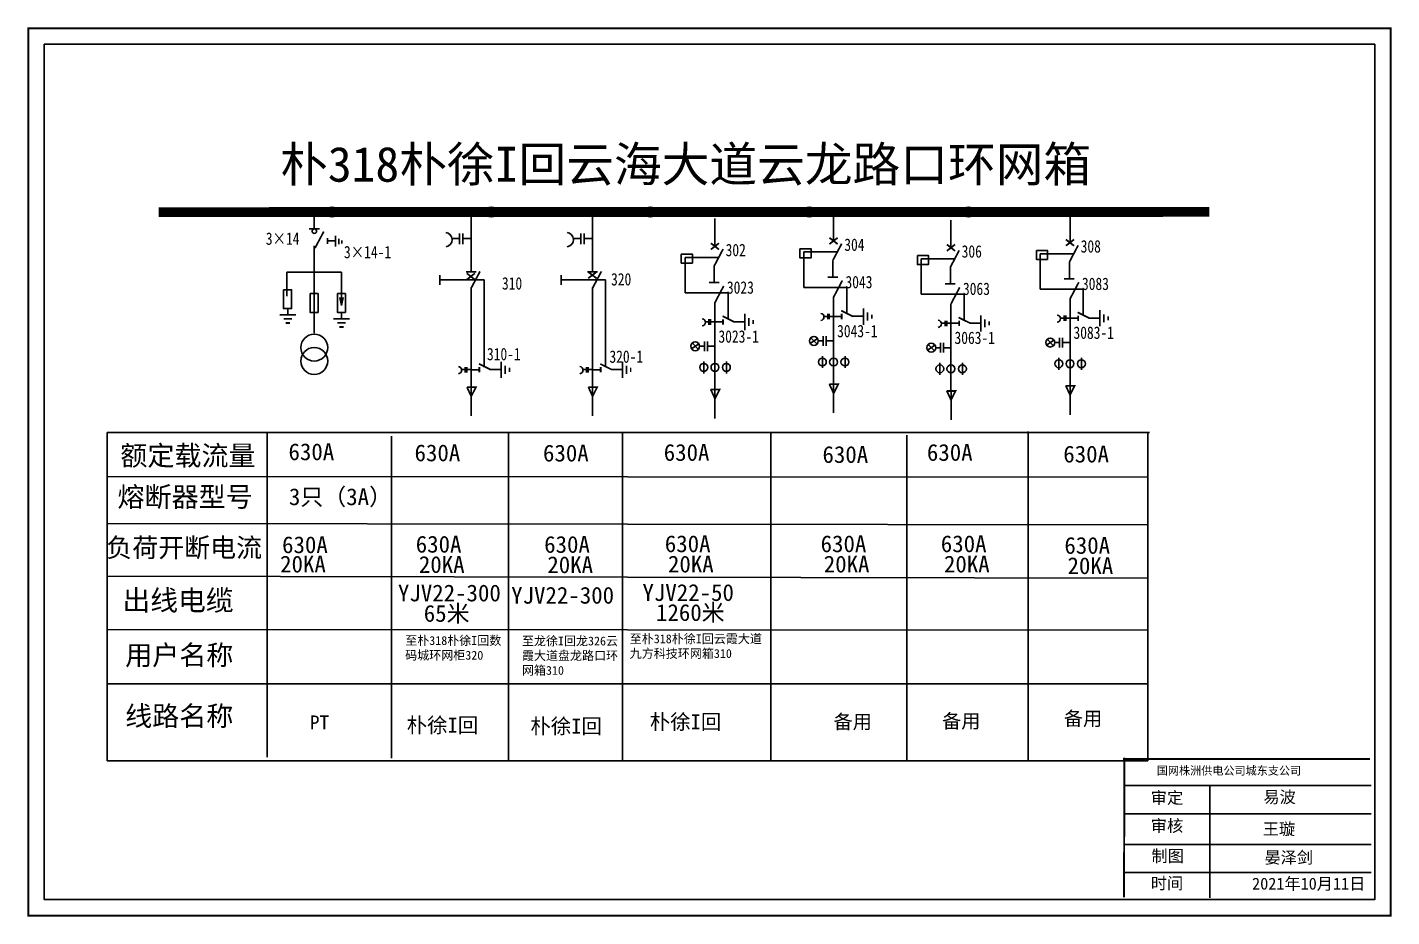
# Model space of a CAD drawing. Extents: x -188 to 201, y -159 to 98.
# Drawn here: x -188.3 to -62.6, y -153.8 to -72 of the extents above; entities that cross this region are included whole.
import ezdxf

# ---------------------------------------------------------------- set-up
doc = ezdxf.new("R2010")
doc.units = 0
doc.header["$LTSCALE"] = 0.774411
doc.linetypes.add('ACAD_ISO02W100', pattern=[15, 12, -3])
doc.linetypes.add('CENTER', pattern=[50.8, 31.75, -6.35, 6.35, -6.35])
doc.layers.get('0').update_dxf_attribs({"linetype": 'CONTINUOUS'})
doc.layers.add('1', color=7, linetype='CONTINUOUS')
doc.layers.add('2', color=7, linetype='CONTINUOUS')
doc.styles.add('HZ', font='simkai_0.ttf')
doc.styles.get("Standard").update_dxf_attribs({"font": '', "height": 2.5})
doc.styles.add('STYLE1', font='txt.shx', dxfattribs={"height": 2.6})
doc.styles.add('字体', font='', dxfattribs={"height": 2.5})
doc.styles.add('道路名', font='simhei.ttf', dxfattribs={"width": 0.8})
doc.styles.get('Standard').set_extended_font_data('SimSun')
doc.styles.get('字体').set_extended_font_data('SimSun')

msp = doc.modelspace()

# ---------------------------------------------------------------- linework, layer by layer
at = {"color": 7}
for p, q in [((-161.86, -88.95), (-161.86, -90.48)), ((-114.04, -89.08), (-114.04, -91.62)), ((-147.41, -89.36), (-147.41, -94.45)), ((-136.23, -89.36), (-136.23, -94.45)), ((-124.96, -89.57), (-124.96, -92.12)), ((-103.23, -89.7), (-103.23, -92.24)), ((-92.26, -89.23), (-92.26, -91.78)), ((-161.87, -94.51), (-164.39, -94.51)), ((-164.39, -94.51), (-164.39, -96.7)), ((-147.41, -95.92), (-147.41, -99.12)), ((-136.23, -95.92), (-136.23, -99.12)), ((-124.96, -97.3), (-124.96, -105.26)), ((-114.04, -96.81), (-114.04, -104.76)), ((-103.23, -97.43), (-103.23, -105.39)), ((-92.26, -96.96), (-92.26, -104.92)), ((-147.41, -99.12), (-147.41, -102.32)), ((-136.23, -99.12), (-136.23, -102.32)), ((-124.96, -99.08), (-124.22, -99.08)), ((-123.24, -99.06), (-122.22, -99.06)), ((-114.04, -98.58), (-113.29, -98.58)), ((-112.31, -98.56), (-111.3, -98.56)), ((-103.23, -99.2), (-102.48, -99.2)), ((-101.5, -99.18), (-100.48, -99.18)), ((-92.26, -98.74), (-91.52, -98.74)), ((-90.54, -98.72), (-89.52, -98.72)), ((-147.41, -102.32), (-147.41, -105.04)), ((-136.23, -102.32), (-136.23, -105.04)), ((-147.41, -103.48), (-146.66, -103.48)), ((-145.69, -103.46), (-144.67, -103.46)), ((-136.23, -103.48), (-135.49, -103.48)), ((-134.51, -103.46), (-133.49, -103.46))]:
    msp.add_line(p, q, dxfattribs=at)
at = {"color": 7, "linetype": 'CENTER'}
for p, q in [((-147.41, -105.06), (-147.41, -107.74)), ((-136.23, -105.06), (-136.23, -107.74)), ((-124.96, -105.25), (-124.96, -107.96)), ((-114.03, -104.76), (-114.03, -107.46)), ((-103.22, -105.38), (-103.22, -108.08)), ((-92.26, -104.91), (-92.26, -107.62))]:
    msp.add_line(p, q, dxfattribs=at)
at = {"color": 7, "linetype": 'Continuous'}
for p, q in [((-180.93, -109.27), (-84.93, -109.27)), ((-180.93, -139.48), (-180.93, -109.27)), ((-166.21, -109.28), (-166.21, -139.14)), ((-143.97, -109.33), (-143.97, -139.48)), ((-119.81, -109.33), (-119.81, -139.48)), ((-96.12, -109.18), (-96.12, -139.39)), ((-85.09, -109.27), (-85.09, -139.48)), ((-154.75, -109.59), (-154.75, -139.25)), ((-133.49, -109.33), (-133.49, -139.48)), ((-107.3, -109.5), (-107.3, -139.48)), ((-180.93, -113.31), (-85.09, -113.37)), ((-180.93, -117.65), (-85.09, -117.75)), ((-180.93, -122.49), (-85.09, -122.67)), ((-180.93, -127.41), (-85.09, -127.47)), ((-180.93, -132.4), (-85.09, -132.39)), ((-85.09, -139.48), (-180.93, -139.48))]:
    msp.add_line(p, q, dxfattribs=at)
at = {"color": 0, "linetype": 'Continuous'}
for p, q in [((-87.26, -141.77), (-64.51, -141.77)), ((-79.37, -141.86), (-79.37, -152.11)), ((-87.26, -144.36), (-64.51, -144.36)), ((-87.26, -147.19), (-64.51, -147.19)), ((-87.26, -149.78), (-64.51, -149.78))]:
    msp.add_line(p, q, dxfattribs=at)
at = {"color": 0, "linetype": 'Continuous', "const_width": 0.182}
msp.add_lwpolyline([(-188.2, -72.05), (-62.72, -72.05), (-62.72, -153.75), (-188.2, -153.75)], close=True, dxfattribs=at)
at = {"color": 0, "linetype": 'Continuous'}
msp.add_lwpolyline([(-186.73, -73.52), (-64.2, -73.52), (-64.2, -152.27), (-186.73, -152.27)], close=True, dxfattribs=at)
at = {"color": 7}
for points, format in [([(-176.21, -88.97, 0.907, 0.907, 0), (-79.42, -88.95, 0.907, 0.907, 0)], "xyseb"), ([(-162.34, -90.5, 0.162, 0.162, 0), (-161.38, -90.5, 0.162, 0.162, 0)], "xyseb"), ([(-161.8, -92.29, 0.162, 0.162, 0), (-160.99, -90.76, 0.162, 0.162, 0)], "xyseb"), ([(-149.76, -90.85, -0.877934), (-149.73, -92.16)], "xyb"), ([(-138.58, -90.85, -0.877934), (-138.56, -92.16)], "xyb"), ([(-113.66, -91.33, 0.162, 0.162, 0), (-114.42, -91.91, 0.162, 0.162, 0)], "xyseb"), ([(-114.42, -91.33, 0.162, 0.162, 0), (-113.66, -91.91, 0.162, 0.162, 0)], "xyseb"), ([(-91.89, -91.49, 0.162, 0.162, 0), (-92.64, -92.07, 0.162, 0.162, 0)], "xyseb"), ([(-92.64, -91.49, 0.162, 0.162, 0), (-91.89, -92.07, 0.162, 0.162, 0)], "xyseb"), ([(-124.59, -91.83, 0.162, 0.162, 0), (-125.34, -92.41, 0.162, 0.162, 0)], "xyseb"), ([(-125.34, -91.83, 0.162, 0.162, 0), (-124.59, -92.41, 0.162, 0.162, 0)], "xyseb"), ([(-125.02, -93.91, 0.162, 0.162, 0), (-124.21, -92.37, 0.162, 0.162, 0)], "xyseb"), ([(-114.1, -93.41, 0.162, 0.162, 0), (-113.29, -91.88, 0.162, 0.162, 0)], "xyseb"), ([(-102.85, -91.95, 0.162, 0.162, 0), (-103.6, -92.54, 0.162, 0.162, 0)], "xyseb"), ([(-103.6, -91.95, 0.162, 0.162, 0), (-102.85, -92.54, 0.162, 0.162, 0)], "xyseb"), ([(-103.28, -94.04, 0.162, 0.162, 0), (-102.47, -92.5, 0.162, 0.162, 0)], "xyseb"), ([(-92.32, -93.57, 0.162, 0.162, 0), (-91.51, -92.03, 0.162, 0.162, 0)], "xyseb"), ([(-147.89, -94.47, 0.162, 0.162, 0), (-146.93, -94.47, 0.162, 0.162, 0)], "xyseb"), ([(-147.07, -94.6, 0.162, 0.162, 0), (-147.82, -95.19, 0.162, 0.162, 0)], "xyseb"), ([(-147.82, -94.6, 0.162, 0.162, 0), (-147.07, -95.19, 0.162, 0.162, 0)], "xyseb"), ([(-147.41, -95.96, 0.162, 0.162, 0), (-146.6, -94.43, 0.162, 0.162, 0)], "xyseb"), ([(-136.71, -94.47, 0.162, 0.162, 0), (-135.76, -94.47, 0.162, 0.162, 0)], "xyseb"), ([(-135.87, -94.48, 0.162, 0.162, 0), (-136.63, -95.06, 0.162, 0.162, 0)], "xyseb"), ([(-136.63, -94.48, 0.162, 0.162, 0), (-135.87, -95.06, 0.162, 0.162, 0)], "xyseb"), ([(-136.23, -95.96, 0.162, 0.162, 0), (-135.42, -94.43, 0.162, 0.162, 0)], "xyseb"), ([(-125.5, -95.45, 0.162, 0.162, 0), (-124.55, -95.45, 0.162, 0.162, 0)], "xyseb"), ([(-114.57, -94.95, 0.162, 0.162, 0), (-113.62, -94.95, 0.162, 0.162, 0)], "xyseb"), ([(-114.04, -96.81, 0.162, 0.162, 0), (-113.23, -95.27, 0.162, 0.162, 0)], "xyseb"), ([(-103.76, -95.58, 0.162, 0.162, 0), (-102.81, -95.58, 0.162, 0.162, 0)], "xyseb"), ([(-92.8, -95.11, 0.162, 0.162, 0), (-91.85, -95.11, 0.162, 0.162, 0)], "xyseb"), ([(-92.26, -96.96, 0.162, 0.162, 0), (-91.45, -95.43, 0.162, 0.162, 0)], "xyseb"), ([(-124.96, -97.3, 0.162, 0.162, 0), (-124.16, -95.77, 0.162, 0.162, 0)], "xyseb"), ([(-103.23, -97.43, 0.162, 0.162, 0), (-102.42, -95.9, 0.162, 0.162, 0)], "xyseb"), ([(-113.33, -98.04, 0.162, 0.162, 0), (-112.25, -98.58, 0.162, 0.162, 0)], "xyseb"), ([(-126.14, -98.79, -0.877934), (-126.13, -99.45)], "xyb"), ([(-124.26, -98.54, 0.162, 0.162, 0), (-123.18, -99.08, 0.162, 0.162, 0)], "xyseb"), ([(-124.22, -98.83, 0.162, 0.162, 0), (-124.22, -99.33, 0.162, 0.162, 0)], "xyseb"), ([(-115.21, -98.3, -0.877934), (-115.2, -98.95)], "xyb"), ([(-113.29, -98.33, 0.162, 0.162, 0), (-113.29, -98.83, 0.162, 0.162, 0)], "xyseb"), ([(-104.4, -98.92, -0.877934), (-104.39, -99.58)], "xyb"), ([(-102.52, -98.67, 0.162, 0.162, 0), (-101.44, -99.2, 0.162, 0.162, 0)], "xyseb"), ([(-102.48, -98.96, 0.162, 0.162, 0), (-102.48, -99.45, 0.162, 0.162, 0)], "xyseb"), ([(-93.44, -98.45, -0.877934), (-93.43, -99.11)], "xyb"), ([(-91.56, -98.2, 0.162, 0.162, 0), (-90.48, -98.74, 0.162, 0.162, 0)], "xyseb"), ([(-91.52, -98.49, 0.162, 0.162, 0), (-91.52, -98.99, 0.162, 0.162, 0)], "xyseb"), ([(-146.7, -102.94, 0.162, 0.162, 0), (-145.62, -103.48, 0.162, 0.162, 0)], "xyseb"), ([(-135.53, -102.94, 0.162, 0.162, 0), (-134.45, -103.48, 0.162, 0.162, 0)], "xyseb"), ([(-148.59, -103.19, -0.877934), (-148.57, -103.85)], "xyb"), ([(-146.66, -103.23, 0.162, 0.162, 0), (-146.66, -103.73, 0.162, 0.162, 0)], "xyseb"), ([(-137.41, -103.19, -0.877934), (-137.4, -103.85)], "xyb"), ([(-135.49, -103.23, 0.162, 0.162, 0), (-135.49, -103.73, 0.162, 0.162, 0)], "xyseb"), ([(-147.81, -105.09, 0.162, 0.162, 0), (-146.98, -105.09, 0.162, 0.162, 0), (-147.41, -105.93, 0.162, 0.162, 0), (-147.8, -105.08, 0.162, 0.162, 0)], "xyseb"), ([(-136.63, -105.09, 0.162, 0.162, 0), (-135.81, -105.09, 0.162, 0.162, 0), (-136.23, -105.93, 0.162, 0.162, 0), (-136.62, -105.08, 0.162, 0.162, 0)], "xyseb"), ([(-125.36, -105.31, 0.162, 0.162, 0), (-124.54, -105.31, 0.162, 0.162, 0), (-124.96, -106.14, 0.162, 0.162, 0), (-125.35, -105.29, 0.162, 0.162, 0)], "xyseb"), ([(-114.44, -104.81, 0.162, 0.162, 0), (-113.61, -104.81, 0.162, 0.162, 0), (-114.03, -105.65, 0.162, 0.162, 0), (-114.43, -104.8, 0.162, 0.162, 0)], "xyseb"), ([(-103.62, -105.44, 0.162, 0.162, 0), (-102.8, -105.44, 0.162, 0.162, 0), (-103.22, -106.27, 0.162, 0.162, 0), (-103.61, -105.42, 0.162, 0.162, 0)], "xyseb"), ([(-92.66, -104.97, 0.162, 0.162, 0), (-91.84, -104.97, 0.162, 0.162, 0), (-92.26, -105.8, 0.162, 0.162, 0), (-92.65, -104.95, 0.162, 0.162, 0)], "xyseb")]:
    msp.add_lwpolyline(points, format=format, dxfattribs=at)
for points in [[(-160.65, -91.37), (-160.65, -91.9)], [(-159.91, -91.61), (-160.6, -91.61)], [(-159.91, -91.16), (-159.91, -92.14)], [(-159.61, -91.44), (-159.61, -91.92)], [(-159.32, -91.57), (-159.32, -91.87)], [(-148.5, -91.4), (-149.18, -91.4)], [(-148.5, -90.95), (-148.5, -91.93)], [(-148.19, -90.95), (-148.19, -91.93)], [(-147.41, -91.4), (-148.19, -91.4)], [(-137.32, -91.4), (-138, -91.4)], [(-137.32, -90.95), (-137.32, -91.93)], [(-137.02, -90.95), (-137.02, -91.93)], [(-136.23, -91.4), (-137.02, -91.4)], [(-150.3, -94.76), (-150.3, -95.66)], [(-139.13, -94.76), (-139.13, -95.66)], [(-125.51, -99.07), (-125.85, -99.07)], [(-125.51, -98.84), (-125.51, -99.34)], [(-125.36, -98.84), (-125.36, -99.34)], [(-124.97, -99.07), (-125.36, -99.07)], [(-114.58, -98.57), (-114.92, -98.57)], [(-114.58, -98.35), (-114.58, -98.84)], [(-114.43, -98.35), (-114.43, -98.84)], [(-114.04, -98.57), (-114.43, -98.57)], [(-103.77, -99.2), (-104.11, -99.2)], [(-103.77, -98.97), (-103.77, -99.46)], [(-103.62, -98.97), (-103.62, -99.46)], [(-103.23, -99.2), (-103.62, -99.2)], [(-92.81, -98.73), (-93.15, -98.73)], [(-92.81, -98.5), (-92.81, -98.99)], [(-92.66, -98.5), (-92.66, -98.99)], [(-92.27, -98.73), (-92.66, -98.73)], [(-147.96, -103.47), (-148.3, -103.47)], [(-147.96, -103.24), (-147.96, -103.74)], [(-147.8, -103.24), (-147.8, -103.74)], [(-147.41, -103.47), (-147.8, -103.47)], [(-136.78, -103.47), (-137.12, -103.47)], [(-136.78, -103.24), (-136.78, -103.74)], [(-136.63, -103.24), (-136.63, -103.74)], [(-136.24, -103.47), (-136.63, -103.47)]]:
    msp.add_lwpolyline(points, dxfattribs=at)
at = {"color": 7, "linetype": 'ACAD_ISO02W100'}
for points in [[(-146.21, -103.24), (-146.21, -95.21), (-150.3, -95.21)], [(-135.03, -103.24), (-135.03, -95.21), (-139.13, -95.21)]]:
    msp.add_lwpolyline(points, dxfattribs=at)
at = {"color": 0, "linetype": 'Continuous', "const_width": 0.182}
for points in [[(-87.38, -139.31), (-64.63, -139.31)], [(-87.26, -139.19), (-87.28, -152.06)]]:
    msp.add_lwpolyline(points, dxfattribs=at)
at = {"color": 7}
for centre, radius in [((-160.23, -88.96), 0.452), ((-145.57, -88.96), 0.452), ((-130.92, -88.96), 0.452), ((-116.27, -88.96), 0.452), ((-101.62, -88.96), 0.452), ((-161.86, -90.73), 0.208)]:
    msp.add_circle(centre, radius, dxfattribs=at)
for points in [[(-111.36, -99.35), (-111.21, -99.35), (-111.36, -97.83), (-111.21, -97.83)], [(-89.58, -99.5), (-89.43, -99.5), (-89.58, -97.99), (-89.43, -97.99)], [(-165.05, -98.35), (-165.05, -98.5), (-163.54, -98.35), (-163.54, -98.5)], [(-163.92, -98.88), (-163.92, -98.73), (-164.68, -98.88), (-164.68, -98.73)], [(-164.49, -99.1), (-164.49, -99.26), (-164.11, -99.1), (-164.11, -99.26)], [(-160.12, -98.72), (-160.12, -98.87), (-158.6, -98.72), (-158.6, -98.87)], [(-158.98, -99.25), (-158.98, -99.1), (-159.74, -99.25), (-159.74, -99.1)], [(-122.28, -99.84), (-122.13, -99.84), (-122.28, -98.33), (-122.13, -98.33)], [(-121.76, -98.71), (-121.91, -98.71), (-121.76, -99.46), (-121.91, -99.46)], [(-121.53, -99.28), (-121.38, -99.28), (-121.53, -98.9), (-121.38, -98.9)], [(-110.83, -98.21), (-110.98, -98.21), (-110.83, -98.97), (-110.98, -98.97)], [(-110.6, -98.78), (-110.45, -98.78), (-110.6, -98.4), (-110.45, -98.4)], [(-100.55, -99.97), (-100.39, -99.97), (-100.55, -98.46), (-100.39, -98.46)], [(-100.02, -98.84), (-100.17, -98.84), (-100.02, -99.59), (-100.17, -99.59)], [(-99.79, -99.4), (-99.64, -99.4), (-99.79, -99.02), (-99.64, -99.02)], [(-89.06, -98.37), (-89.21, -98.37), (-89.06, -99.12), (-89.21, -99.12)], [(-88.83, -98.93), (-88.68, -98.93), (-88.83, -98.56), (-88.68, -98.56)], [(-159.55, -99.47), (-159.55, -99.63), (-159.17, -99.47), (-159.17, -99.63)], [(-144.73, -104.24), (-144.58, -104.24), (-144.73, -102.73), (-144.58, -102.73)], [(-133.55, -104.24), (-133.4, -104.24), (-133.55, -102.73), (-133.4, -102.73)], [(-144.2, -103.11), (-144.35, -103.11), (-144.2, -103.87), (-144.35, -103.87)], [(-143.97, -103.68), (-143.82, -103.68), (-143.97, -103.3), (-143.82, -103.3)], [(-133.03, -103.11), (-133.18, -103.11), (-133.03, -103.87), (-133.18, -103.87)], [(-132.8, -103.68), (-132.65, -103.68), (-132.8, -103.3), (-132.65, -103.3)]]:
    msp.add_trace(points, dxfattribs=at)
at = {"layer": '1', "color": 7}
for p, q in [((-161.87, -92.07), (-161.87, -100.12)), ((-116.77, -92.64), (-116.77, -95.9)), ((-113.69, -92.64), (-116.77, -92.64)), ((-95, -92.8), (-95, -96.05)), ((-91.92, -92.8), (-95, -92.8)), ((-127.7, -93.14), (-127.7, -96.39)), ((-124.62, -93.14), (-127.7, -93.14)), ((-125.02, -95.45), (-125.02, -93.91)), ((-114.1, -94.95), (-114.1, -93.41)), ((-105.96, -93.27), (-105.96, -96.52)), ((-102.88, -93.27), (-105.96, -93.27)), ((-103.28, -95.58), (-103.28, -94.04)), ((-92.32, -95.11), (-92.32, -93.57)), ((-161.87, -94.51), (-159.35, -94.51)), ((-159.35, -94.51), (-159.35, -97.57)), ((-127.7, -96.39), (-123.74, -96.39)), ((-123.74, -96.39), (-123.74, -98.76)), ((-116.77, -95.9), (-112.81, -95.9)), ((-112.81, -95.9), (-112.81, -98.26)), ((-105.96, -96.52), (-102, -96.52)), ((-102, -96.52), (-102, -98.89)), ((-95, -96.05), (-91.04, -96.05)), ((-91.04, -96.05), (-91.04, -98.42)), ((-164.3, -97.83), (-164.3, -98.35)), ((-159.35, -97.57), (-159.52, -96.83)), ((-159.35, -97.57), (-159.19, -96.83)), ((-159.36, -98.2), (-159.36, -98.72)), ((-115.56, -101.12), (-116.13, -100.53)), ((-114.99, -100.38), (-114.99, -101.27)), ((-114.71, -100.38), (-114.71, -101.27)), ((-126.44, -101.09), (-127.12, -101.55)), ((-126.49, -101.61), (-127.06, -101.02)), ((-125.92, -101.32), (-126.37, -101.32)), ((-125.92, -100.88), (-125.92, -101.77)), ((-125.64, -100.88), (-125.64, -101.77)), ((-124.96, -101.32), (-125.64, -101.32)), ((-115.52, -100.6), (-116.19, -101.06)), ((-114.99, -100.83), (-115.44, -100.83)), ((-114.04, -100.83), (-114.71, -100.83)), ((-104.7, -101.22), (-105.38, -101.68)), ((-104.75, -101.74), (-105.32, -101.15)), ((-104.18, -101.45), (-104.63, -101.45)), ((-104.18, -101.01), (-104.18, -101.9)), ((-103.9, -101.01), (-103.9, -101.9)), ((-103.23, -101.45), (-103.9, -101.45)), ((-93.74, -100.75), (-94.42, -101.21)), ((-93.79, -101.27), (-94.36, -100.68)), ((-93.22, -100.98), (-93.67, -100.98)), ((-93.22, -100.54), (-93.22, -101.43)), ((-92.94, -100.54), (-92.94, -101.43)), ((-92.26, -100.98), (-92.94, -100.98)), ((-125.98, -102.72), (-125.98, -103.82)), ((-123.9, -102.72), (-123.9, -103.82)), ((-115.05, -102.22), (-115.05, -103.32)), ((-112.97, -102.22), (-112.97, -103.32)), ((-104.24, -102.84), (-104.24, -103.95)), ((-102.16, -102.84), (-102.16, -103.95)), ((-93.28, -102.38), (-93.28, -103.48)), ((-91.2, -102.38), (-91.2, -103.48))]:
    msp.add_line(p, q, dxfattribs=at)
for points in [[(-128.06, -92.84), (-127.04, -92.84), (-127.04, -93.67), (-128.06, -93.67)], [(-117.13, -92.34), (-116.11, -92.34), (-116.11, -93.18), (-117.13, -93.18)], [(-106.32, -92.96), (-105.3, -92.96), (-105.3, -93.8), (-106.32, -93.8)], [(-95.36, -92.5), (-94.34, -92.5), (-94.34, -93.33), (-95.36, -93.33)]]:
    msp.add_lwpolyline(points, close=True, dxfattribs=at)
for centre, radius in [((-161.87, -101.44), 1.24), ((-115.85, -100.83), 0.409), ((-161.87, -102.68), 1.24), ((-126.78, -101.32), 0.409), ((-105.04, -101.45), 0.409), ((-94.08, -100.98), 0.409), ((-125.99, -103.27), 0.365), ((-124.96, -103.27), 0.365), ((-123.91, -103.27), 0.365), ((-115.07, -102.77), 0.365), ((-114.04, -102.77), 0.365), ((-112.99, -102.77), 0.365), ((-104.25, -103.4), 0.365), ((-103.23, -103.4), 0.365), ((-102.17, -103.4), 0.365), ((-93.29, -102.93), 0.365), ((-92.26, -102.93), 0.365), ((-91.21, -102.93), 0.365)]:
    msp.add_circle(centre, radius, dxfattribs=at)
at = {"layer": '2', "color": 7}
for points in [[(-164.7, -96.11), (-163.96, -96.11), (-163.96, -97.85), (-164.7, -97.85)], [(-162.25, -96.47), (-161.51, -96.47), (-161.51, -98.2), (-162.25, -98.2)], [(-159.73, -96.47), (-158.99, -96.47), (-158.99, -98.2), (-159.73, -98.2)]]:
    msp.add_lwpolyline(points, close=True, dxfattribs=at)

# ---------------------------------------------------------------- texts
at = {"color": 7, "linetype": 'Continuous', "style": '道路名', "width": 0.8}
for s, p in [('3×14', (-166.33, -91.98)), ('304', (-113.05, -92.54)), ('308', (-91.28, -92.69)), ('3×14-1', (-159.13, -93.22)), ('302', (-123.98, -93.03)), ('306', (-102.24, -93.16)), ('310', (-144.58, -96.1)), ('320', (-134.53, -95.72)), ('3023', (-123.86, -96.48)), ('3043', (-112.94, -95.98)), ('3063', (-102.12, -96.6)), ('3083', (-91.16, -96.14)), ('3023-1', (-124.64, -100.99)), ('3043-1', (-113.71, -100.49)), ('3063-1', (-102.9, -101.11)), ('3083-1', (-91.94, -100.64)), ('310-1', (-145.96, -102.61)), ('320-1', (-134.68, -102.84))]:
    msp.add_text(s, height=1.141, dxfattribs=at).set_placement(p)
at = {"color": 7, "insert": (-165.01, -82.95), "char_height": 3.2222, "width": 466.5665, "attachment_point": 1}
msp.add_mtext('{\\C0;朴318朴徐I回云海大道云龙路口环网箱}', dxfattribs=at)
at = {"color": 7, "linetype": 'Continuous', "attachment_point": 1}
for s, insert, char_height, width, style in [('{\\fSimSun|b0|i0|c134|p2;额定载流量}', (-179.73, -110.47), 1.8262, 14.0609, 'HZ'), ('{\\fSimSun|b0|i0|c134|p2;630A}', (-164.24, -110.26), 1.5482, 12.4494, 'STYLE1'), ('{\\fSimSun|b0|i0|c134|p2;630A}', (-152.63, -110.36), 1.5482, 12.4494, 'STYLE1'), ('{\\fSimSun|b0|i0|c134|p2;630A}', (-140.8, -110.38), 1.5482, 12.4494, 'STYLE1'), ('{\\fSimSun|b0|i0|c134|p2;630A}', (-129.68, -110.32), 1.5482, 12.4494, 'STYLE1'), ('{\\fSimSun|b0|i0|c134|p2;630A}', (-115.06, -110.51), 1.5482, 12.4494, 'STYLE1'), ('{\\fSimSun|b0|i0|c134|p2;630A}', (-105.44, -110.32), 1.5482, 12.4494, 'STYLE1'), ('{\\fSimSun|b0|i0|c134|p2;630A}', (-92.88, -110.47), 1.5482, 12.4494, 'STYLE1'), ('{\\fSimSun|b0|i0|c134|p2;熔断器型号}', (-179.99, -114.27), 1.8262, 14.5839, 'HZ'), ('{\\fSimSun|b0|i0|c134|p2;3只（3A）}', (-164.2, -114.4), 1.5482, 12.4494, 'STYLE1'), ('{\\fSimSun|b0|i0|c134|p2;\\H0.96x;负荷开断电流}', (-181.02, -118.98), 1.8262, 16.6982, 'HZ'), ('{\\fSimSun|b0|i0|c134|p2;630A}', (-164.83, -118.82), 1.5482, 12.4494, 'STYLE1'), ('{\\fSimSun|b0|i0|c134|p2;630A}', (-152.52, -118.77), 1.5482, 12.4494, 'STYLE1'), ('{\\fSimSun|b0|i0|c134|p2;630A}', (-140.69, -118.79), 1.5482, 12.4494, 'STYLE1'), ('{\\fSimSun|b0|i0|c134|p2;630A}', (-129.58, -118.73), 1.5482, 12.4494, 'STYLE1'), ('{\\fSimSun|b0|i0|c134|p2;630A}', (-115.23, -118.73), 1.5482, 12.4494, 'STYLE1'), ('{\\fSimSun|b0|i0|c134|p2;630A}', (-104.16, -118.73), 1.5482, 12.4494, 'STYLE1'), ('{\\fSimSun|b0|i0|c134|p2;630A}', (-92.78, -118.88), 1.5482, 12.4494, 'STYLE1'), ('{\\fSimSun|b0|i0|c134|p2;20KA}', (-165.01, -120.6), 1.5482, 12.4494, 'STYLE1'), ('{\\fSimSun|b0|i0|c134|p2;20KA}', (-129.29, -120.6), 1.5482, 12.4494, 'STYLE1'), ('{\\fSimSun|b0|i0|c134|p2;20KA}', (-114.94, -120.6), 1.5482, 12.4494, 'STYLE1'), ('{\\fSimSun|b0|i0|c134|p2;20KA}', (-103.87, -120.6), 1.5482, 12.4494, 'STYLE1'), ('{\\fSimSun|b0|i0|c134|p2;20KA}', (-152.23, -120.64), 1.5482, 12.4494, 'STYLE1'), ('{\\fSimSun|b0|i0|c134|p2;20KA}', (-140.4, -120.66), 1.5482, 12.4494, 'STYLE1'), ('{\\fSimSun|b0|i0|c134|p2;20KA}', (-92.49, -120.75), 1.5482, 12.4494, 'STYLE1'), ('{\\fSimSun|b0|i0|c134|p2;出线电缆}', (-179.53, -123.77), 1.8765, 12.7925, 'HZ'), ('{\\fSimSun|b0|i0|c134|p2;YJV22-300}', (-154.16, -123.26), 1.5482, 12.4494, 'STYLE1'), ('{\\fSimSun|b0|i0|c134|p2;YJV22-300}', (-143.73, -123.47), 1.5482, 12.4494, 'STYLE1'), ('{\\fSimSun|b0|i0|c134|p2;YJV22-50}', (-131.64, -123.22), 1.5482, 12.4494, 'STYLE1'), ('{\\fSimSun|b0|i0|c134|p2;65米}', (-151.78, -125.14), 1.5482, 12.4494, 'STYLE1'), ('{\\fSimSun|b0|i0|c134|p2;1260米}', (-130.39, -125.06), 1.5482, 12.4494, 'STYLE1'), ('{\\fSimSun|b0|i0|c134|p54;至\\C0;朴318朴徐I回数码城环网柜320}', (-153.49, -128.01), 0.8116, 9.8521, 'STYLE1'), ('{\\fSimSun|b0|i0|c134|p54;至\\C0;龙徐I回龙326云霞大道盘龙路口环网箱310}', (-142.74, -128.05), 0.8116, 9.8521, 'STYLE1'), ('{\\fSimSun|b0|i0|c134|p54;至\\fSimSun|b0|i0|c134|p2;\\C0;朴318朴徐I回云霞大道九方科技环网箱310}', (-132.81, -127.85), 0.8116, 12.3801, 'STYLE1'), ('{\\fSimSun|b0|i0|c134|p2;用户名称}', (-179.28, -128.84), 1.8262, 12.4494, 'HZ'), ('{\\fSimSun|b0|i0|c134|p2;线路名称}', (-179.28, -134.45), 1.8262, 12.4494, 'HZ'), ('{\\fSimSun|b1|i0|c134|p54;PT}', (-162.26, -135.31), 1.2931, 12.3801, 'STYLE1'), ('{\\fSimSun|b0|i0|c134|p54;备用}', (-114.04, -135.24), 1.2931, 12.3801, 'STYLE1'), ('{\\fSimSun|b0|i0|c134|p54;备用}', (-104.04, -135.18), 1.2931, 12.3801, 'STYLE1'), ('{\\fSimSun|b0|i0|c134|p54;备用}', (-92.83, -134.95), 1.2931, 12.3801, 'STYLE1')]:
    msp.add_mtext(s, dxfattribs=dict(at, insert=insert, char_height=char_height, width=width, style=style))
at = {"linetype": 'Continuous', "char_height": 1.3829, "width": 12.2167, "attachment_point": 1, "style": 'STYLE1'}
for insert in [(-153.36, -135.51), (-141.97, -135.6), (-130.97, -135.2)]:
    msp.add_mtext('{\\fSimSun|b0|i0|c134|p6;朴徐I回}', dxfattribs=dict(at, insert=insert))
at = {"color": 7, "linetype": 'Continuous', "true_color": 0xffffff, "insert": (-84.27, -140.02), "char_height": 0.75, "width": 82.0179, "attachment_point": 1, "style": '字体'}
msp.add_mtext('国网株洲供电公司城东支公司', dxfattribs=at)
at = {"color": 0, "linetype": 'Continuous', "attachment_point": 1, "style": '字体'}
for s, insert, char_height, width in [('\\f\uffbfﾬￌﾣﾤ_GB2312|b0|i0|c134|p49;审定', (-84.82, -142.34), 1.0944, 8.5588), ('易波', (-74.45, -142.27), 1.094, 8.5588), ('\\f\uffbfﾬￌﾣﾤ_GB2312|b0|i0|c134|p49;审核', (-84.82, -144.92), 1.0944, 8.5588), ('王璇', (-74.51, -145.21), 1.094, 8.5588), ('\\f\uffbfﾬￌﾣﾤ_GB2312|b0|i0|c134|p49;制图', (-84.76, -147.7), 1.0944, 8.5588), ('晏泽剑', (-74.35, -147.84), 1.094, 8.5588), ('\\f\uffbfﾬￌﾣﾤ_GB2312|b0|i0|c134|p49;时间', (-84.82, -150.21), 1.0944, 8.5588), ('2021年10月11日', (-75.49, -150.25), 1.0944, 16.0081)]:
    msp.add_mtext(s, dxfattribs=dict(at, insert=insert, char_height=char_height, width=width))

doc.saveas('drawing.dxf')
